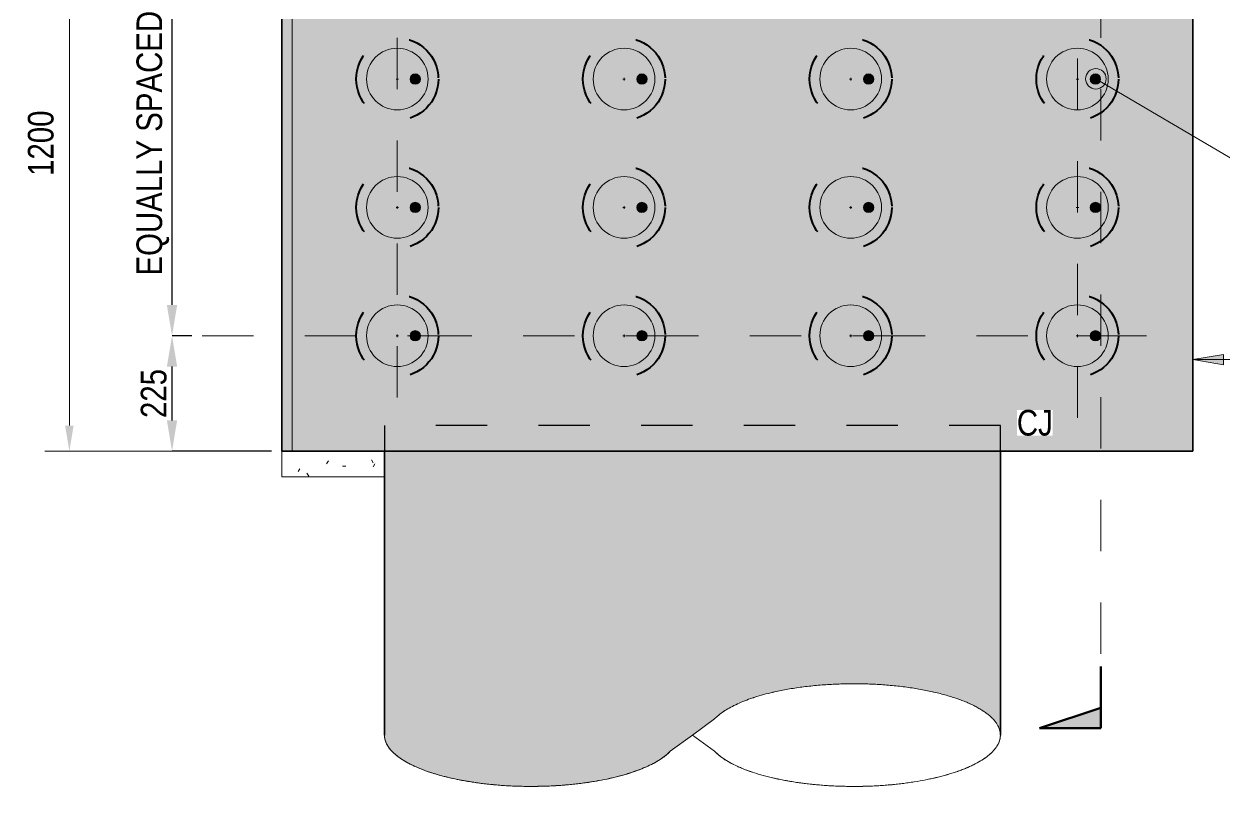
# Model space of a CAD drawing. Header units: metres. Extents: x 0 to 50, y 2 to 551.
# Drawn here: x 41.505 to 43.845, y 2.013 to 3.503 of the extents above; entities that cross this region are included whole.
import ezdxf

# ---------------------------------------------------------------- set-up
doc = ezdxf.new("R2010")
doc.units = ezdxf.units.M
for name, pattern in [('Dot_Section Line', [0.02, 0, -0.02]), ('JacobsCenter', [0.015, 0.009, -0.0015, 0.003, -0.0015]), ('JacobsDash', [0.0045, 0.003, -0.0015])]:
    doc.linetypes.add(name, pattern=pattern)
doc.layers.get('Defpoints').update_dxf_attribs({"color": 41})
for name, color, linetype, lineweight in [('A-ANNO-DIMS', 7, 'Continuous', 9), ('A-ANNO-NOTE', 7, 'Continuous', 9), ('A-DETL', 7, 'Continuous', 13), ('A-DETL-GENF', 7, 'Continuous', 9), ('G-ANNO-TEXT', 7, 'Continuous', 9)]:
    doc.layers.add(name, color=color, linetype=linetype, lineweight=lineweight)
doc.layers.add('G-ANNO-SYMB', color=7, linetype='Continuous', lineweight=35, true_color=0x0080ff)
doc.styles.add('Arial Narrow_6', font='ARIALN.TTF', dxfattribs={"height": 0.05})
doc.dimstyles.new('____ddd_____No_Tick', dxfattribs={"dimscale": 0.3048, "dimtxt": 0.051172, "dimasz": 0.19685, "dimexe": 0, "dimexo": 0.065617, "dimgap": 0.032808, "dimtad": 1, "dimdec": 0, "dimlfac": 1000, "dimzin": 0, "dimdsep": 46, "dimtxsty": 'Arial Narrow_6', "dimsah": 1, "dimcen": 0.09, "dimaunit": 1, "dimadec": 4, "dimazin": 0, "dimtfac": 1, "dimtdec": 4, "dimtix": 1, "dimtmove": 0, "dimatfit": 3, "dimfxl": 1, "dimtvp": 1, "dimtolj": 1, "dimtzin": 0, "dimarcsym": 2})
doc.dimstyles.new('Dimension_Standard_O__mm__2', dxfattribs={"dimscale": 0.3048, "dimtxt": 0.051172, "dimasz": 0.164042, "dimexe": 0.15748, "dimexo": 0.098425, "dimgap": 0.098425, "dimtad": 1, "dimdec": 0, "dimlfac": 1000, "dimzin": 0, "dimdsep": 46, "dimtxsty": 'Arial Narrow_6', "dimsah": 1, "dimcen": 0.09, "dimaunit": 1, "dimadec": 4, "dimazin": 0, "dimtfac": 1, "dimtdec": 4, "dimtix": 1, "dimtmove": 0, "dimatfit": 3, "dimfxl": 1, "dimtvp": 1, "dimtfill": 1, "dimtolj": 1, "dimtzin": 0, "dimlwd": 18, "dimlwe": 18, "dimarcsym": 2})

# ---------------------------------------------------------------- blocks, each defined once
blk = doc.blocks.new('SC_DET_BREAK LINE - Pipe Break-8198281-DRG-2873063 - TYPICAL DOWEL DETAILS TO ADJACENT RETAINING WALL CAPPING BEAM')
at = {"layer": 'A-DETL-GENF', "lineweight": 13}
for p, q in [((0.6432, 0.0315), (0.6, 0)), ((0.6, 0), (0.6432, 0.0315)), ((0.6, 0), (0.5568, -0.0315)), ((0.6, 0), (0.5568, -0.0315)), ((0.6432, -0.0315), (0.6, 0)), ((0.6, 0), (0.6432, -0.0315))]:
    blk.add_line(p, q, dxfattribs=at)
for centre, start_param, end_param in [((0.9143, 0), 2.320067, 2.327554), ((0.9143, 0), 2.153515, 2.158816), ((0.9143, 0), 0.993631, 0.996978), ((0.9143, 0), 2.642267, 2.669866), ((0.9143, 0), 2.481565, 2.491458), ((0.9143, 0), 0.658362, 0.670958), ((0.9143, 0), 0.488692, 0.502067), ((0.9143, 0), 0.327947, 0.340885), ((0.2857, 0), 3.141593, 3.298557), ((0.9143, 0), 0.150503, 0.178276), ((0.2857, 0), 3.311233, 3.46149), ((0.9143, 0), 6.104909, 6.113545), ((0.9143, 0), 6.126221, 6.132683), ((0.2857, 0), 3.479936, 3.628079), ((0.2857, 0), 5.801992, 5.961804), ((0.9143, 0), 3.613319, 3.622786), ((0.9143, 0), 5.9423, 5.944842), ((0.2857, 0), 3.647268, 3.79662), ((0.2857, 0), 3.813006, 3.966134), ((0.2857, 0), 5.470009, 5.626063), ((0.2857, 0), 5.637242, 5.79339), ((0.9143, 0), 3.631388, 3.640918), ((0.9143, 0), 3.798715, 3.80162), ((0.2857, 0), 3.976865, 4.136009), ((0.2857, 0), 4.138409, 5.131572), ((0.2857, 0), 5.132972, 5.295058), ((0.2857, 0), 5.301679, 5.459932)]:
    blk.add_ellipse(centre, major_axis=(0.2857, 0), ratio=0.349427, start_param=start_param, end_param=end_param, dxfattribs=at)
for points, knots in [([(1.2, 0), (1.2, 0.0035), (1.1993, 0.0087), (1.1967, 0.0156), (1.1939, 0.0208), (1.1905, 0.0259), (1.1863, 0.0308), (1.1813, 0.0358), (1.1756, 0.0406), (1.1691, 0.0453), (1.1621, 0.0499), (1.1543, 0.0544), (1.1458, 0.0587), (1.1367, 0.0629), (1.1271, 0.0668), (1.1169, 0.0706), (1.106, 0.0742), (1.0946, 0.0776), (1.0829, 0.0808), (1.0706, 0.0838), (1.0579, 0.0865), (1.0447, 0.089), (1.0313, 0.0913), (1.0176, 0.0933), (1.0035, 0.0951), (0.9891, 0.0966), (0.9747, 0.0978), (0.9601, 0.0988), (0.9452, 0.0995), (0.9303, 0.0999), (0.9154, 0.1), (0.9005, 0.0999), (0.8856, 0.0995), (0.8707, 0.0989), (0.8561, 0.0979), (0.8416, 0.0968), (0.8272, 0.0953), (0.8131, 0.0936), (0.7993, 0.0916), (0.7859, 0.0894), (0.7726, 0.0869), (0.7598, 0.0842), (0.7455, 0.0808), (0.7298, 0.0765), (0.7132, 0.0712), (0.698, 0.0655), (0.684, 0.0593), (0.6713, 0.0528), (0.6567, 0.0438), (0.648, 0.0366), (0.6432, 0.0315)], [0.5, 0.5, 0.5, 0.5, 0.5185185, 0.5277778, 0.537037, 0.5462963, 0.5555556, 0.5648148, 0.5740741, 0.5833333, 0.5925926, 0.6018519, 0.6111111, 0.6203704, 0.6296296, 0.6388889, 0.6481481, 0.6574074, 0.6666667, 0.6759259, 0.6851852, 0.6944444, 0.7037037, 0.712963, 0.7222222, 0.7314815, 0.7407407, 0.75, 0.7592593, 0.7685185, 0.7777778, 0.787037, 0.7962963, 0.8055556, 0.8148148, 0.8240741, 0.8333333, 0.8425926, 0.8518519, 0.8611111, 0.8703704, 0.8796296, 0.8888889, 0.9027778, 0.9166667, 0.9305556, 0.9444444, 0.9583333, 0.9722222, 1, 1, 1, 1]), ([(0.5568, -0.0315), (0.5514, -0.0372), (0.5415, -0.0452), (0.5241, -0.0553), (0.5093, -0.0624), (0.4927, -0.0691), (0.4775, -0.0742), (0.4647, -0.0779), (0.4547, -0.0806), (0.4443, -0.0832), (0.4302, -0.0863), (0.4155, -0.0891), (0.4002, -0.0916), (0.3886, -0.0933), (0.3767, -0.0948), (0.3647, -0.0961), (0.3525, -0.0972), (0.3402, -0.0981), (0.3278, -0.0989), (0.3153, -0.0994), (0.3027, -0.0998), (0.2902, -0.1), (0.2776, -0.0999), (0.265, -0.0997), (0.2524, -0.0993), (0.24, -0.0987), (0.2276, -0.0979), (0.2153, -0.0969), (0.2032, -0.0957), (0.1912, -0.0944), (0.1795, -0.0928), (0.1679, -0.0911), (0.1565, -0.0892), (0.1435, -0.0867), (0.1292, -0.0837), (0.1137, -0.0799), (0.099, -0.0758), (0.0851, -0.0713), (0.0721, -0.0665), (0.06, -0.0614), (0.0489, -0.056), (0.0388, -0.0504), (0.0299, -0.0446), (0.0193, -0.0366), (0.0112, -0.0283), (0.0054, -0.0196), (0.0013, -0.011), (0, -0.0044), (0, 0.0001)], [0, 0, 0, 0, 0.0625, 0.09375, 0.125, 0.15625, 0.1875, 0.203125, 0.21875, 0.234375, 0.25, 0.28125, 0.296875, 0.3125, 0.328125, 0.34375, 0.359375, 0.375, 0.390625, 0.40625, 0.421875, 0.4375, 0.453125, 0.46875, 0.484375, 0.5, 0.515625, 0.53125, 0.546875, 0.5625, 0.578125, 0.59375, 0.609375, 0.625, 0.648438, 0.671875, 0.695312, 0.71875, 0.742188, 0.765625, 0.789062, 0.8125, 0.835938, 0.859375, 0.90625, 0.929688, 0.953125, 1, 1, 1, 1]), ([(1.2, 0.0001), (1.2, -0.0059), (1.1978, -0.0146), (1.1904, -0.0261), (1.1828, -0.0345), (1.173, -0.0427), (1.1613, -0.0505), (1.1499, -0.0566), (1.1399, -0.0614), (1.132, -0.0648), (1.1236, -0.0681), (1.1148, -0.0712), (1.1056, -0.0743), (1.0961, -0.0771), (1.0862, -0.0799), (1.076, -0.0824), (1.0654, -0.0849), (1.051, -0.0878), (1.036, -0.0905), (1.0205, -0.0928), (1.0088, -0.0944), (0.9968, -0.0957), (0.9847, -0.0969), (0.9724, -0.0979), (0.96, -0.0987), (0.9476, -0.0993), (0.935, -0.0997), (0.9224, -0.0999), (0.9098, -0.1), (0.8973, -0.0998), (0.8847, -0.0994), (0.8722, -0.0989), (0.8598, -0.0981), (0.8475, -0.0972), (0.8353, -0.0961), (0.8233, -0.0948), (0.8114, -0.0933), (0.7998, -0.0916), (0.7884, -0.0897), (0.7772, -0.0877), (0.7663, -0.0855), (0.7557, -0.0832), (0.7453, -0.0806), (0.7353, -0.0779), (0.7225, -0.0742), (0.7073, -0.0691), (0.6907, -0.0624), (0.6759, -0.0553), (0.6585, -0.0452), (0.6486, -0.0372), (0.6432, -0.0315)], [0, 0, 0, 0, 0.0625, 0.09375, 0.125, 0.15625, 0.1875, 0.21875, 0.234375, 0.25, 0.265625, 0.28125, 0.296875, 0.3125, 0.328125, 0.34375, 0.359375, 0.375, 0.40625, 0.421875, 0.4375, 0.453125, 0.46875, 0.484375, 0.5, 0.515625, 0.53125, 0.546875, 0.5625, 0.578125, 0.59375, 0.609375, 0.625, 0.640625, 0.65625, 0.671875, 0.6875, 0.703125, 0.71875, 0.734375, 0.75, 0.765625, 0.78125, 0.796875, 0.8125, 0.84375, 0.875, 0.90625, 0.9375, 1, 1, 1, 1]), ([(1.168, -0.046), (1.1684, -0.0458), (1.1703, -0.0444), (1.1722, -0.0431), (1.1737, -0.0419)], [0.415302808, 0.415302808, 0.415302808, 0.415302808, 0.416666667, 0.423306995, 0.423306995, 0.423306995, 0.423306995]), ([(1.1884, -0.0282), (1.1891, -0.0274), (1.1903, -0.0259), (1.1915, -0.0243), (1.192, -0.0235)], [0.449265498, 0.449265498, 0.449265498, 0.449265498, 0.453703704, 0.457880463, 0.457880463, 0.457880463, 0.457880463]), ([(0.6875, -0.0608), (0.6894, -0.0617), (0.6927, -0.0631), (0.696, -0.0645), (0.6973, -0.0651)], [0.058986931, 0.058986931, 0.058986931, 0.058986931, 0.064814815, 0.068653938, 0.068653938, 0.068653938, 0.068653938]), ([(0.7057, -0.0683), (0.7082, -0.0693), (0.712, -0.0706), (0.7159, -0.0719), (0.7171, -0.0723)], [0.07645885, 0.07645885, 0.07645885, 0.07645885, 0.08333333, 0.08653105, 0.08653105, 0.08653105, 0.08653105]), ([(1.1116, -0.0723), (1.1134, -0.0717), (1.1161, -0.0708), (1.1187, -0.0699), (1.1197, -0.0695)], [0.356657892, 0.356657892, 0.356657892, 0.356657892, 0.361111111, 0.363718642, 0.363718642, 0.363718642, 0.363718642]), ([(1.1304, -0.0654), (1.1325, -0.0646), (1.135, -0.0635), (1.1374, -0.0625), (1.1378, -0.0623)], [0.373625894, 0.373625894, 0.373625894, 0.373625894, 0.37962963, 0.380804753, 0.380804753, 0.380804753, 0.380804753]), ([(0.7569, -0.0835), (0.7579, -0.0837), (0.7618, -0.0846), (0.7657, -0.0854), (0.7687, -0.086)], [0.118156074, 0.118156074, 0.118156074, 0.118156074, 0.12037037, 0.126766795, 0.126766795, 0.126766795, 0.126766795]), ([(0.7813, -0.0885), (0.7828, -0.0888), (0.7866, -0.0895), (0.7905, -0.0901), (0.7928, -0.0905)], [0.13569867, 0.13569867, 0.13569867, 0.13569867, 0.138888889, 0.143630837, 0.143630837, 0.143630837, 0.143630837]), ([(0.8065, -0.0926), (0.8087, -0.0929), (0.8125, -0.0934), (0.8164, -0.0939), (0.8181, -0.0942)], [0.152977533, 0.152977533, 0.152977533, 0.152977533, 0.157407407, 0.160677144, 0.160677144, 0.160677144, 0.160677144]), ([(1.0695, -0.084), (1.0698, -0.0839), (1.0727, -0.0832), (1.0755, -0.0826), (1.078, -0.082)], [0.323294412, 0.323294412, 0.323294412, 0.323294412, 0.324074074, 0.329660723, 0.329660723, 0.329660723, 0.329660723]), ([(1.0911, -0.0786), (1.0923, -0.0782), (1.0952, -0.0774), (1.0981, -0.0766), (1.0998, -0.0761)], [0.339824007, 0.339824007, 0.339824007, 0.339824007, 0.342592593, 0.346815273, 0.346815273, 0.346815273, 0.346815273]), ([(0.8326, -0.0958), (0.8356, -0.0961), (0.8393, -0.0965), (0.843, -0.0968), (0.8438, -0.0969)], [0.17009963, 0.17009963, 0.17009963, 0.17009963, 0.175925926, 0.177297888, 0.177297888, 0.177297888, 0.177297888]), ([(0.9277, -0.0999), (0.9285, -0.0999), (0.9321, -0.0998), (0.9356, -0.0997), (0.9383, -0.0996)], [0.229868112, 0.229868112, 0.229868112, 0.229868112, 0.231481481, 0.23648789, 0.23648789, 0.23648789, 0.23648789]), ([(0.9546, -0.099), (0.9564, -0.0989), (0.96, -0.0987), (0.9636, -0.0985), (0.9654, -0.0984)], [0.246588285, 0.246588285, 0.246588285, 0.246588285, 0.25, 0.253370197, 0.253370197, 0.253370197, 0.253370197]), ([(0.9815, -0.0972), (0.984, -0.097), (0.9874, -0.0967), (0.9907, -0.0964), (0.9916, -0.0963)], [0.263656938, 0.263656938, 0.263656938, 0.263656938, 0.268518519, 0.270098676, 0.270098676, 0.270098676, 0.270098676])]:
    blk.add_open_spline(points, degree=3, knots=knots, dxfattribs=at)
for points in [[(1.1988, -0.0094), (1.1996, -0.0063), (1.2, -0.0031), (1.2, 0)], [(1.1949, -0.019), (1.1958, -0.0172), (1.1966, -0.0155), (1.1973, -0.0137)], [(0.6432, -0.0315), (0.6462, -0.0346), (0.6495, -0.0377), (0.6532, -0.0406)], [(0.6573, -0.0437), (0.6599, -0.0455), (0.6626, -0.0474), (0.6655, -0.0492)], [(1.1794, -0.0374), (1.181, -0.0359), (1.1826, -0.0344), (1.1841, -0.0329)], [(0.6715, -0.0527), (0.6743, -0.0543), (0.6773, -0.0558), (0.6803, -0.0574)]]:
    blk.add_open_spline(points, degree=3, dxfattribs=at)
blk = doc.blocks.new('DIMBLOCK5-DRG-2873063 - TYPICAL DOWEL DETAILS TO ADJACENT RETAINING WALL CAPPING BEAM')
at = {"layer": 'A-ANNO-DIMS', "color": 0, "lineweight": -2, "transparency": 16777216}
for p, q in [((41.8318, 2.8956), (41.7932, 2.8956)), ((41.7932, 2.7306), (41.7932, 2.8356)), ((41.9871, 2.6706), (41.7932, 2.6706))]:
    blk.add_line(p, q, dxfattribs=at)
at = {"layer": 'A-ANNO-DIMS', "color": 0, "transparency": 16777216}
for points in [[(41.7832, 2.8356), (41.8032, 2.8356), (41.7932, 2.8956)], [(41.7832, 2.7306), (41.8032, 2.7306), (41.7932, 2.6706)]]:
    blk.add_solid(points, dxfattribs=at)
at = {"layer": 'Defpoints', "color": 0, "transparency": 16777216}
for p in [(41.7932, 2.8956), (41.8518, 2.8956), (42.0071, 2.6706)]:
    blk.add_point(p, dxfattribs=at)
at = {"layer": 'A-ANNO-DIMS', "color": 0, "transparency": 16777216, "insert": (41.7577, 2.7831), "char_height": 0.05, "width": 0.114039, "attachment_point": 5, "rotation": 90, "style": 'Arial Narrow_6'}
blk.add_mtext('\\A1;225', dxfattribs=at)
blk = doc.blocks.new('DIMBLOCK6-DRG-2873063 - TYPICAL DOWEL DETAILS TO ADJACENT RETAINING WALL CAPPING BEAM')
at = {"layer": 'A-ANNO-DIMS', "color": 0, "lineweight": -2, "transparency": 16777216}
for p, q in [((41.8318, 3.6456), (41.7932, 3.6456)), ((41.7932, 2.9556), (41.7932, 3.5856)), ((41.8318, 2.8956), (41.7932, 2.8956))]:
    blk.add_line(p, q, dxfattribs=at)
at = {"layer": 'A-ANNO-DIMS', "color": 0, "transparency": 16777216}
for points in [[(41.7832, 3.5856), (41.8032, 3.5856), (41.7932, 3.6456)], [(41.7832, 2.9556), (41.8032, 2.9556), (41.7932, 2.8956)]]:
    blk.add_solid(points, dxfattribs=at)
at = {"layer": 'Defpoints', "color": 0, "transparency": 16777216}
for p in [(41.7932, 3.6456), (41.8518, 3.6456), (41.8518, 2.8956)]:
    blk.add_point(p, dxfattribs=at)
at = {"layer": 'A-ANNO-DIMS', "color": 0, "transparency": 16777216, "insert": (41.7558, 3.2706), "char_height": 0.05, "width": 0.618932, "attachment_point": 5, "rotation": 90, "style": 'Arial Narrow_6'}
blk.add_mtext('\\A1;EQUALLY SPACED', dxfattribs=at)
blk = doc.blocks.new('DIMBLOCK11-DRG-2873063 - TYPICAL DOWEL DETAILS TO ADJACENT RETAINING WALL CAPPING BEAM')
at = {"layer": 'A-ANNO-DIMS', "color": 0, "lineweight": 18, "transparency": 16777216}
for p, q in [((41.9771, 3.8706), (41.5452, 3.8706)), ((41.5932, 2.7206), (41.5932, 3.8206)), ((41.9771, 2.6706), (41.5452, 2.6706))]:
    blk.add_line(p, q, dxfattribs=at)
at = {"layer": 'A-ANNO-DIMS', "color": 0, "transparency": 16777216}
for points in [[(41.5849, 3.8206), (41.6015, 3.8206), (41.5932, 3.8706)], [(41.5849, 2.7206), (41.6015, 2.7206), (41.5932, 2.6706)]]:
    blk.add_solid(points, dxfattribs=at)
at = {"layer": 'Defpoints', "color": 0, "transparency": 16777216}
for p in [(41.5932, 3.8706), (42.0071, 3.8706), (42.0071, 2.6706)]:
    blk.add_point(p, dxfattribs=at)
at = {"layer": 'A-ANNO-DIMS', "color": 0, "lineweight": 18, "transparency": 16777216, "insert": (41.5377, 3.2706), "char_height": 0.05, "width": 0.152053, "attachment_point": 5, "rotation": 90, "style": 'Arial Narrow_6', "bg_fill": 3, "box_fill_scale": 1.1, "bg_fill_color": 256, "bg_fill_true_color": 13158600, "bg_fill_transparency": 0}
blk.add_mtext('\\A1;1200', dxfattribs=at)
blk = doc.blocks.new('Drafting View - sectionTail-4870194-DRG-2873063 - TYPICAL DOWEL DETAILS TO ADJACENT RETAINING WALL CAPPING BEAM')
at = {"layer": 'G-ANNO-SYMB', "lineweight": 9}
blk.add_hatch(color=7, dxfattribs=at).paths.add_polyline_path([(-0.006, 0.006), (-0.004, 0), (-0.006, 0)])
at = {"layer": 'G-ANNO-SYMB', "color": 7, "lineweight": 50}
for p, q in [((-0.006, 0.006), (-0.006, 0)), ((-0.004, 0), (-0.006, 0.006)), ((-0.006, 0), (-0.004, 0)), ((-0.006, 0), (0, 0))]:
    blk.add_line(p, q, dxfattribs=at)

msp = doc.modelspace()

# ---------------------------------------------------------------- hatches: boundary and pattern name
at = {"layer": 'A-DETL-GENF', "true_color": 0xffffff}
h = msp.add_hatch(color=7, dxfattribs=at)
h.paths.add_polyline_path([(43.5821, 2.6706), (43.7821, 2.6706), (43.7821, 3.8706), (42.0071, 3.8706), (42.0071, 2.6706), (43.4071, 2.6706)])
h.paths.add_polyline_path([(43.5921, 2.8856), (43.5895, 2.8859), (43.5871, 2.8869), (43.585, 2.8885), (43.5834, 2.8906), (43.5824, 2.893), (43.5821, 2.8956), (43.5824, 2.8981), (43.5834, 2.9006), (43.585, 2.9026), (43.5871, 2.9042), (43.5895, 2.9052), (43.5921, 2.9056), (43.5947, 2.9052), (43.5971, 2.9042), (43.5992, 2.9026), (43.6008, 2.9006), (43.6018, 2.8981), (43.6021, 2.8956), (43.6018, 2.893), (43.6008, 2.8906), (43.5992, 2.8885), (43.5971, 2.8869), (43.5947, 2.8859)])
h.paths.add_polyline_path([(42.2671, 2.8856), (42.2645, 2.8859), (42.2621, 2.8869), (42.26, 2.8885), (42.2584, 2.8906), (42.2574, 2.893), (42.2571, 2.8956), (42.2574, 2.8981), (42.2584, 2.9006), (42.26, 2.9026), (42.2621, 2.9042), (42.2645, 2.9052), (42.2671, 2.9056), (42.2697, 2.9052), (42.2721, 2.9042), (42.2742, 2.9026), (42.2758, 2.9006), (42.2768, 2.8981), (42.2771, 2.8956), (42.2768, 2.893), (42.2758, 2.8906), (42.2742, 2.8885), (42.2721, 2.8869), (42.2697, 2.8859)])
h.paths.add_polyline_path([(43.1504, 2.8856), (43.1478, 2.8859), (43.1454, 2.8869), (43.1434, 2.8885), (43.1418, 2.8906), (43.1408, 2.893), (43.1404, 2.8956), (43.1408, 2.8981), (43.1418, 2.9006), (43.1434, 2.9026), (43.1454, 2.9042), (43.1478, 2.9052), (43.1504, 2.9056), (43.153, 2.9052), (43.1554, 2.9042), (43.1575, 2.9026), (43.1591, 2.9006), (43.1601, 2.8981), (43.1604, 2.8956), (43.1601, 2.893), (43.1591, 2.8906), (43.1575, 2.8885), (43.1554, 2.8869), (43.153, 2.8859)])
h.paths.add_polyline_path([(42.7088, 2.8856), (42.7062, 2.8859), (42.7038, 2.8869), (42.7017, 2.8885), (42.7001, 2.8906), (42.6991, 2.893), (42.6988, 2.8956), (42.6991, 2.8981), (42.7001, 2.9006), (42.7017, 2.9026), (42.7038, 2.9042), (42.7062, 2.9052), (42.7088, 2.9056), (42.7113, 2.9052), (42.7138, 2.9042), (42.7158, 2.9026), (42.7174, 2.9006), (42.7184, 2.8981), (42.7188, 2.8956), (42.7184, 2.893), (42.7174, 2.8906), (42.7158, 2.8885), (42.7138, 2.8869), (42.7113, 2.8859)])
h.paths.add_polyline_path([(43.5921, 3.1356), (43.5895, 3.1359), (43.5871, 3.1369), (43.585, 3.1385), (43.5834, 3.1406), (43.5824, 3.143), (43.5821, 3.1456), (43.5824, 3.1481), (43.5834, 3.1506), (43.585, 3.1526), (43.5871, 3.1542), (43.5895, 3.1552), (43.5921, 3.1556), (43.5947, 3.1552), (43.5971, 3.1542), (43.5992, 3.1526), (43.6008, 3.1506), (43.6018, 3.1481), (43.6021, 3.1456), (43.6018, 3.143), (43.6008, 3.1406), (43.5992, 3.1385), (43.5971, 3.1369), (43.5947, 3.1359)])
h.paths.add_polyline_path([(42.2671, 3.1356), (42.2645, 3.1359), (42.2621, 3.1369), (42.26, 3.1385), (42.2584, 3.1406), (42.2574, 3.143), (42.2571, 3.1456), (42.2574, 3.1481), (42.2584, 3.1506), (42.26, 3.1526), (42.2621, 3.1542), (42.2645, 3.1552), (42.2671, 3.1556), (42.2697, 3.1552), (42.2721, 3.1542), (42.2742, 3.1526), (42.2758, 3.1506), (42.2768, 3.1481), (42.2771, 3.1456), (42.2768, 3.143), (42.2758, 3.1406), (42.2742, 3.1385), (42.2721, 3.1369), (42.2697, 3.1359)])
h.paths.add_polyline_path([(43.1504, 3.1356), (43.1478, 3.1359), (43.1454, 3.1369), (43.1434, 3.1385), (43.1418, 3.1406), (43.1408, 3.143), (43.1404, 3.1456), (43.1408, 3.1481), (43.1418, 3.1506), (43.1434, 3.1526), (43.1454, 3.1542), (43.1478, 3.1552), (43.1504, 3.1556), (43.153, 3.1552), (43.1554, 3.1542), (43.1575, 3.1526), (43.1591, 3.1506), (43.1601, 3.1481), (43.1604, 3.1456), (43.1601, 3.143), (43.1591, 3.1406), (43.1575, 3.1385), (43.1554, 3.1369), (43.153, 3.1359)])
h.paths.add_polyline_path([(42.7088, 3.1356), (42.7062, 3.1359), (42.7038, 3.1369), (42.7017, 3.1385), (42.7001, 3.1406), (42.6991, 3.143), (42.6988, 3.1456), (42.6991, 3.1481), (42.7001, 3.1506), (42.7017, 3.1526), (42.7038, 3.1542), (42.7062, 3.1552), (42.7088, 3.1556), (42.7113, 3.1552), (42.7138, 3.1542), (42.7158, 3.1526), (42.7174, 3.1506), (42.7184, 3.1481), (42.7188, 3.1456), (42.7184, 3.143), (42.7174, 3.1406), (42.7158, 3.1385), (42.7138, 3.1369), (42.7113, 3.1359)])
h.paths.add_polyline_path([(43.5921, 3.3856), (43.5895, 3.3859), (43.5871, 3.3869), (43.585, 3.3885), (43.5834, 3.3906), (43.5824, 3.393), (43.5821, 3.3956), (43.5824, 3.3981), (43.5834, 3.4006), (43.585, 3.4026), (43.5871, 3.4042), (43.5895, 3.4052), (43.5921, 3.4056), (43.5947, 3.4052), (43.5971, 3.4042), (43.5992, 3.4026), (43.6008, 3.4006), (43.6018, 3.3981), (43.6021, 3.3956), (43.6018, 3.393), (43.6008, 3.3906), (43.5992, 3.3885), (43.5971, 3.3869), (43.5947, 3.3859)])
h.paths.add_polyline_path([(42.2671, 3.3856), (42.2645, 3.3859), (42.2621, 3.3869), (42.26, 3.3885), (42.2584, 3.3906), (42.2574, 3.393), (42.2571, 3.3956), (42.2574, 3.3981), (42.2584, 3.4006), (42.26, 3.4026), (42.2621, 3.4042), (42.2645, 3.4052), (42.2671, 3.4056), (42.2697, 3.4052), (42.2721, 3.4042), (42.2742, 3.4026), (42.2758, 3.4006), (42.2768, 3.3981), (42.2771, 3.3956), (42.2768, 3.393), (42.2758, 3.3906), (42.2742, 3.3885), (42.2721, 3.3869), (42.2697, 3.3859)])
h.paths.add_polyline_path([(43.1504, 3.3856), (43.1478, 3.3859), (43.1454, 3.3869), (43.1434, 3.3885), (43.1418, 3.3906), (43.1408, 3.393), (43.1404, 3.3956), (43.1408, 3.3981), (43.1418, 3.4006), (43.1434, 3.4026), (43.1454, 3.4042), (43.1478, 3.4052), (43.1504, 3.4056), (43.153, 3.4052), (43.1554, 3.4042), (43.1575, 3.4026), (43.1591, 3.4006), (43.1601, 3.3981), (43.1604, 3.3956), (43.1601, 3.393), (43.1591, 3.3906), (43.1575, 3.3885), (43.1554, 3.3869), (43.153, 3.3859)])
h.paths.add_polyline_path([(42.7088, 3.3856), (42.7062, 3.3859), (42.7038, 3.3869), (42.7017, 3.3885), (42.7001, 3.3906), (42.6991, 3.393), (42.6988, 3.3956), (42.6991, 3.3981), (42.7001, 3.4006), (42.7017, 3.4026), (42.7038, 3.4042), (42.7062, 3.4052), (42.7088, 3.4056), (42.7113, 3.4052), (42.7138, 3.4042), (42.7158, 3.4026), (42.7174, 3.4006), (42.7184, 3.3981), (42.7188, 3.3956), (42.7184, 3.393), (42.7174, 3.3906), (42.7158, 3.3885), (42.7138, 3.3869), (42.7113, 3.3859)])
h.paths.add_polyline_path([(43.5921, 3.6356), (43.5895, 3.6359), (43.5871, 3.6369), (43.585, 3.6385), (43.5834, 3.6406), (43.5824, 3.643), (43.5821, 3.6456), (43.5824, 3.6481), (43.5834, 3.6506), (43.585, 3.6526), (43.5871, 3.6542), (43.5895, 3.6552), (43.5921, 3.6556), (43.5947, 3.6552), (43.5971, 3.6542), (43.5992, 3.6526), (43.6008, 3.6506), (43.6018, 3.6481), (43.6021, 3.6456), (43.6018, 3.643), (43.6008, 3.6406), (43.5992, 3.6385), (43.5971, 3.6369), (43.5947, 3.6359)])
h.paths.add_polyline_path([(42.2671, 3.6356), (42.2645, 3.6359), (42.2621, 3.6369), (42.26, 3.6385), (42.2584, 3.6406), (42.2574, 3.643), (42.2571, 3.6456), (42.2574, 3.6481), (42.2584, 3.6506), (42.26, 3.6526), (42.2621, 3.6542), (42.2645, 3.6552), (42.2671, 3.6556), (42.2697, 3.6552), (42.2721, 3.6542), (42.2742, 3.6526), (42.2758, 3.6506), (42.2768, 3.6481), (42.2771, 3.6456), (42.2768, 3.643), (42.2758, 3.6406), (42.2742, 3.6385), (42.2721, 3.6369), (42.2697, 3.6359)])
h.paths.add_polyline_path([(43.1504, 3.6356), (43.1478, 3.6359), (43.1454, 3.6369), (43.1434, 3.6385), (43.1418, 3.6406), (43.1408, 3.643), (43.1404, 3.6456), (43.1408, 3.6481), (43.1418, 3.6506), (43.1434, 3.6526), (43.1454, 3.6542), (43.1478, 3.6552), (43.1504, 3.6556), (43.153, 3.6552), (43.1554, 3.6542), (43.1575, 3.6526), (43.1591, 3.6506), (43.1601, 3.6481), (43.1604, 3.6456), (43.1601, 3.643), (43.1591, 3.6406), (43.1575, 3.6385), (43.1554, 3.6369), (43.153, 3.6359)])
h.paths.add_polyline_path([(42.7088, 3.6356), (42.7062, 3.6359), (42.7038, 3.6369), (42.7017, 3.6385), (42.7001, 3.6406), (42.6991, 3.643), (42.6988, 3.6456), (42.6991, 3.6481), (42.7001, 3.6506), (42.7017, 3.6526), (42.7038, 3.6542), (42.7062, 3.6552), (42.7088, 3.6556), (42.7113, 3.6552), (42.7138, 3.6542), (42.7158, 3.6526), (42.7174, 3.6506), (42.7184, 3.6481), (42.7188, 3.6456), (42.7184, 3.643), (42.7174, 3.6406), (42.7158, 3.6385), (42.7138, 3.6369), (42.7113, 3.6359)])
at = {"layer": 'A-DETL-GENF'}
for points in [[(42.2671, 3.3856), (42.2697, 3.3859), (42.2721, 3.3869), (42.2742, 3.3885), (42.2758, 3.3906), (42.2768, 3.393), (42.2771, 3.3956), (42.2768, 3.3981), (42.2758, 3.4006), (42.2742, 3.4026), (42.2721, 3.4042), (42.2697, 3.4052), (42.2671, 3.4056), (42.2645, 3.4052), (42.2621, 3.4042), (42.26, 3.4026), (42.2584, 3.4006), (42.2574, 3.3981), (42.2571, 3.3956), (42.2574, 3.393), (42.2584, 3.3906), (42.26, 3.3885), (42.2621, 3.3869), (42.2645, 3.3859)], [(42.7088, 3.3856), (42.7113, 3.3859), (42.7138, 3.3869), (42.7158, 3.3885), (42.7174, 3.3906), (42.7184, 3.393), (42.7188, 3.3956), (42.7184, 3.3981), (42.7174, 3.4006), (42.7158, 3.4026), (42.7138, 3.4042), (42.7113, 3.4052), (42.7088, 3.4056), (42.7062, 3.4052), (42.7038, 3.4042), (42.7017, 3.4026), (42.7001, 3.4006), (42.6991, 3.3981), (42.6988, 3.3956), (42.6991, 3.393), (42.7001, 3.3906), (42.7017, 3.3885), (42.7038, 3.3869), (42.7062, 3.3859)], [(43.1504, 3.3856), (43.153, 3.3859), (43.1554, 3.3869), (43.1575, 3.3885), (43.1591, 3.3906), (43.1601, 3.393), (43.1604, 3.3956), (43.1601, 3.3981), (43.1591, 3.4006), (43.1575, 3.4026), (43.1554, 3.4042), (43.153, 3.4052), (43.1504, 3.4056), (43.1478, 3.4052), (43.1454, 3.4042), (43.1434, 3.4026), (43.1418, 3.4006), (43.1408, 3.3981), (43.1404, 3.3956), (43.1408, 3.393), (43.1418, 3.3906), (43.1434, 3.3885), (43.1454, 3.3869), (43.1478, 3.3859)], [(43.5921, 3.3856), (43.5947, 3.3859), (43.5971, 3.3869), (43.5992, 3.3885), (43.6008, 3.3906), (43.6018, 3.393), (43.6021, 3.3956), (43.6018, 3.3981), (43.6008, 3.4006), (43.5992, 3.4026), (43.5971, 3.4042), (43.5947, 3.4052), (43.5921, 3.4056), (43.5895, 3.4052), (43.5871, 3.4042), (43.585, 3.4026), (43.5834, 3.4006), (43.5824, 3.3981), (43.5821, 3.3956), (43.5824, 3.393), (43.5834, 3.3906), (43.585, 3.3885), (43.5871, 3.3869), (43.5895, 3.3859)], [(42.2671, 3.1356), (42.2697, 3.1359), (42.2721, 3.1369), (42.2742, 3.1385), (42.2758, 3.1406), (42.2768, 3.143), (42.2771, 3.1456), (42.2768, 3.1481), (42.2758, 3.1506), (42.2742, 3.1526), (42.2721, 3.1542), (42.2697, 3.1552), (42.2671, 3.1556), (42.2645, 3.1552), (42.2621, 3.1542), (42.26, 3.1526), (42.2584, 3.1506), (42.2574, 3.1481), (42.2571, 3.1456), (42.2574, 3.143), (42.2584, 3.1406), (42.26, 3.1385), (42.2621, 3.1369), (42.2645, 3.1359)], [(42.7088, 3.1356), (42.7113, 3.1359), (42.7138, 3.1369), (42.7158, 3.1385), (42.7174, 3.1406), (42.7184, 3.143), (42.7188, 3.1456), (42.7184, 3.1481), (42.7174, 3.1506), (42.7158, 3.1526), (42.7138, 3.1542), (42.7113, 3.1552), (42.7088, 3.1556), (42.7062, 3.1552), (42.7038, 3.1542), (42.7017, 3.1526), (42.7001, 3.1506), (42.6991, 3.1481), (42.6988, 3.1456), (42.6991, 3.143), (42.7001, 3.1406), (42.7017, 3.1385), (42.7038, 3.1369), (42.7062, 3.1359)], [(43.1504, 3.1356), (43.153, 3.1359), (43.1554, 3.1369), (43.1575, 3.1385), (43.1591, 3.1406), (43.1601, 3.143), (43.1604, 3.1456), (43.1601, 3.1481), (43.1591, 3.1506), (43.1575, 3.1526), (43.1554, 3.1542), (43.153, 3.1552), (43.1504, 3.1556), (43.1478, 3.1552), (43.1454, 3.1542), (43.1434, 3.1526), (43.1418, 3.1506), (43.1408, 3.1481), (43.1404, 3.1456), (43.1408, 3.143), (43.1418, 3.1406), (43.1434, 3.1385), (43.1454, 3.1369), (43.1478, 3.1359)], [(43.5921, 3.1356), (43.5947, 3.1359), (43.5971, 3.1369), (43.5992, 3.1385), (43.6008, 3.1406), (43.6018, 3.143), (43.6021, 3.1456), (43.6018, 3.1481), (43.6008, 3.1506), (43.5992, 3.1526), (43.5971, 3.1542), (43.5947, 3.1552), (43.5921, 3.1556), (43.5895, 3.1552), (43.5871, 3.1542), (43.585, 3.1526), (43.5834, 3.1506), (43.5824, 3.1481), (43.5821, 3.1456), (43.5824, 3.143), (43.5834, 3.1406), (43.585, 3.1385), (43.5871, 3.1369), (43.5895, 3.1359)], [(42.2671, 2.8856), (42.2697, 2.8859), (42.2721, 2.8869), (42.2742, 2.8885), (42.2758, 2.8906), (42.2768, 2.893), (42.2771, 2.8956), (42.2768, 2.8981), (42.2758, 2.9006), (42.2742, 2.9026), (42.2721, 2.9042), (42.2697, 2.9052), (42.2671, 2.9056), (42.2645, 2.9052), (42.2621, 2.9042), (42.26, 2.9026), (42.2584, 2.9006), (42.2574, 2.8981), (42.2571, 2.8956), (42.2574, 2.893), (42.2584, 2.8906), (42.26, 2.8885), (42.2621, 2.8869), (42.2645, 2.8859)], [(42.7088, 2.8856), (42.7113, 2.8859), (42.7138, 2.8869), (42.7158, 2.8885), (42.7174, 2.8906), (42.7184, 2.893), (42.7188, 2.8956), (42.7184, 2.8981), (42.7174, 2.9006), (42.7158, 2.9026), (42.7138, 2.9042), (42.7113, 2.9052), (42.7088, 2.9056), (42.7062, 2.9052), (42.7038, 2.9042), (42.7017, 2.9026), (42.7001, 2.9006), (42.6991, 2.8981), (42.6988, 2.8956), (42.6991, 2.893), (42.7001, 2.8906), (42.7017, 2.8885), (42.7038, 2.8869), (42.7062, 2.8859)], [(43.1504, 2.8856), (43.153, 2.8859), (43.1554, 2.8869), (43.1575, 2.8885), (43.1591, 2.8906), (43.1601, 2.893), (43.1604, 2.8956), (43.1601, 2.8981), (43.1591, 2.9006), (43.1575, 2.9026), (43.1554, 2.9042), (43.153, 2.9052), (43.1504, 2.9056), (43.1478, 2.9052), (43.1454, 2.9042), (43.1434, 2.9026), (43.1418, 2.9006), (43.1408, 2.8981), (43.1404, 2.8956), (43.1408, 2.893), (43.1418, 2.8906), (43.1434, 2.8885), (43.1454, 2.8869), (43.1478, 2.8859)], [(43.5921, 2.8856), (43.5947, 2.8859), (43.5971, 2.8869), (43.5992, 2.8885), (43.6008, 2.8906), (43.6018, 2.893), (43.6021, 2.8956), (43.6018, 2.8981), (43.6008, 2.9006), (43.5992, 2.9026), (43.5971, 2.9042), (43.5947, 2.9052), (43.5921, 2.9056), (43.5895, 2.9052), (43.5871, 2.9042), (43.585, 2.9026), (43.5834, 2.9006), (43.5824, 2.8981), (43.5821, 2.8956), (43.5824, 2.893), (43.5834, 2.8906), (43.585, 2.8885), (43.5871, 2.8869), (43.5895, 2.8859)]]:
    msp.add_hatch(color=256, dxfattribs=at).paths.add_polyline_path(points)
h = msp.add_hatch(dxfattribs=at)
h.set_pattern_fill('FP_4', color=256, style=0, pattern_type=2)
h.set_pattern_definition([(0, (39.60561, 0), (0.16256, 0.04064), [0.00671, -0.11521, 0.00671, -0.11521, -0.65024]), (0, (39.60561, 0), (0.16256, 0.04064), [-0.24384, 0.00671, -0.23713, 0.00671, -0.11521, -0.28448]), (0, (39.60561, 0), (0.16256, 0.04064), [-0.6096, 0.00671, -0.07457, 0.00671, -0.19649]), (120, (39.66657, 0.02032), (-0.11647527, 0.1204611), [0.00671, -0.11521, 0.00671, -0.76545]), (120, (39.66657, 0.02032), (-0.11647527, 0.1204611), [-0.12863, -0.11521, 0.00671, -0.23713, -0.4064]), (120, (39.66657, 0.02032), (-0.11647527, 0.1204611), [-0.48768, 0.00671, -0.11521, 0.00671, -0.27777]), (120, (39.66657, 0.02032), (-0.11647527, 0.1204611), [-0.61631, -0.07457, 0.00671, -0.19649]), (240, (39.68689, 0.1016), (-0.04608473, -0.1611011), [0.00671, -0.11521, 0.00671, -0.76545]), (240, (39.68689, 0.1016), (-0.04608473, -0.1611011), [-0.12863, -0.11521, 0.00671, -0.23713, -0.4064]), (240, (39.68689, 0.1016), (-0.04608473, -0.1611011), [-0.48768, 0.00671, -0.11521, 0.00671, -0.27777]), (240, (39.68689, 0.1016), (-0.04608473, -0.1611011), [-0.61631, -0.07457, 0.00671, -0.19649])])
h.paths.add_polyline_path([(42.2071, 2.6206), (42.2071, 2.6706), (42.0071, 2.6706), (42.0071, 2.6206)])
at = {"layer": 'A-DETL-GENF', "true_color": 0xffffff}
h = msp.add_hatch(color=7, dxfattribs=at)
h.paths.add_polyline_path([(43.1169, 2.0178), (43.1169, 2.0178), (43.1086, 2.018)])
h.paths.add_polyline_path([(42.4973, 2.0178), (42.5224, 2.0183), (42.5473, 2.0196), (42.5718, 2.0217), (42.5956, 2.0245), (42.6187, 2.028), (42.6408, 2.0322), (42.6617, 2.0371), (42.6813, 2.0426), (42.6995, 2.0487), (42.7161, 2.0554), (42.7309, 2.0625), (42.7439, 2.07), (42.7549, 2.0779), (42.7639, 2.0862), (42.8503, 2.1492), (42.8612, 2.159), (42.8749, 2.1682), (42.8913, 2.177), (42.9102, 2.185), (42.9314, 2.1924), (42.9547, 2.1989), (42.9798, 2.2046), (43.0064, 2.2093), (43.0344, 2.213), (43.0632, 2.2156), (43.0927, 2.2172), (43.1225, 2.2177), (43.1523, 2.2171), (43.1817, 2.2155), (43.2105, 2.2127), (43.2383, 2.209), (43.2649, 2.2042), (43.2899, 2.1985), (43.313, 2.1919), (43.3341, 2.1845), (43.3528, 2.1764), (43.369, 2.1676), (43.3825, 2.1583), (43.3932, 2.1485), (43.4009, 2.1385), (43.4056, 2.1281), (43.4071, 2.118), (43.4071, 2.6706), (42.2071, 2.6706), (42.2071, 2.1178), (42.2082, 2.1089), (42.2115, 2.1002), (42.217, 2.0916), (42.2247, 2.0832), (42.2344, 2.0751), (42.2461, 2.0673), (42.2598, 2.0599), (42.2752, 2.053), (42.2924, 2.0465), (42.3111, 2.0406), (42.3312, 2.0353), (42.3525, 2.0306), (42.375, 2.0267), (42.3983, 2.0234), (42.4224, 2.0208), (42.4471, 2.0191), (42.4721, 2.018)])
h.paths.add_polyline_path([(43.2147, 2.0233), (43.2158, 2.0234), (43.2156, 2.0234)])
h.paths.add_polyline_path([(43.3185, 2.0455), (43.3218, 2.0465), (43.3215, 2.0465)])
h.paths.add_polyline_path([(43.3374, 2.0524), (43.339, 2.053), (43.3388, 2.053)])
h.paths.add_polyline_path([(43.3543, 2.0599), (43.3544, 2.0599), (43.3544, 2.0599)])
h.paths.add_polyline_path([(43.3861, 2.0804), (43.3895, 2.0832), (43.3892, 2.0832), (43.3889, 2.0829)])
h.paths.add_polyline_path([(43.3952, 2.0895), (43.3972, 2.0916), (43.3972, 2.092)])
h.paths.add_polyline_path([(43.4017, 2.0988), (43.4027, 2.1002), (43.4027, 2.1008)])
h.paths.add_polyline_path([(43.4057, 2.1083), (43.406, 2.1089), (43.4058, 2.1089)])
at = {"layer": 'G-ANNO-TEXT'}
msp.add_hatch(color=256, dxfattribs=at).paths.add_polyline_path([(43.7818, 2.8492), (43.8418, 2.8392), (43.8418, 2.8593)])

# ---------------------------------------------------------------- linework, layer by layer
at = {"layer": 'A-DETL', "linetype": 'JacobsCenter', "lineweight": 9}
for p, q in [((42.2321, 2.7756), (42.2321, 3.9756)), ((43.5571, 2.7356), (43.5571, 3.9756)), ((41.8518, 2.8956), (42.2571, 2.8956)), ((42.2771, 2.8956), (42.6988, 2.8956)), ((42.7188, 2.8956), (43.1404, 2.8956)), ((43.1604, 2.8956), (43.5821, 2.8956)), ((43.6021, 2.8956), (43.6918, 2.8956))]:
    msp.add_line(p, q, dxfattribs=at)
at = {"layer": 'A-DETL', "lineweight": 35}
for p, q in [((42.0071, 3.8706), (42.0071, 2.6706)), ((43.7821, 2.6706), (43.7821, 3.8706)), ((42.0071, 2.6706), (43.7821, 2.6706)), ((43.4071, 2.6706), (42.2071, 2.6706)), ((42.2071, 2.6706), (42.2071, 2.1178)), ((43.4071, 2.1178), (43.4071, 2.6706))]:
    msp.add_line(p, q, dxfattribs=at)
at = {"layer": 'A-DETL', "lineweight": 18}
msp.add_line((42.0271, 3.8506), (42.0271, 2.6706), dxfattribs=at)
at = {"layer": 'A-DETL', "lineweight": 9}
for p, q in [((42.2296, 3.3956), (42.2346, 3.3956)), ((42.2321, 3.3981), (42.2321, 3.3931)), ((42.6713, 3.3956), (42.6763, 3.3956)), ((42.6738, 3.3981), (42.6738, 3.3931)), ((43.1129, 3.3956), (43.1179, 3.3956)), ((43.1154, 3.3981), (43.1154, 3.3931)), ((43.5546, 3.3956), (43.5596, 3.3956)), ((43.5571, 3.3981), (43.5571, 3.3931)), ((42.2296, 3.1456), (42.2346, 3.1456)), ((42.2321, 3.1481), (42.2321, 3.1431)), ((42.6713, 3.1456), (42.6763, 3.1456)), ((42.6738, 3.1481), (42.6738, 3.1431)), ((43.1129, 3.1456), (43.1179, 3.1456)), ((43.1154, 3.1481), (43.1154, 3.1431)), ((43.5546, 3.1456), (43.5596, 3.1456)), ((43.5571, 3.1481), (43.5571, 3.1431)), ((42.2296, 2.8956), (42.2346, 2.8956)), ((42.2321, 2.8981), (42.2321, 2.8931)), ((42.6713, 2.8956), (42.6763, 2.8956)), ((42.6738, 2.8981), (42.6738, 2.8931)), ((43.1129, 2.8956), (43.1179, 2.8956)), ((43.1154, 2.8981), (43.1154, 2.8931)), ((43.5546, 2.8956), (43.5596, 2.8956)), ((43.5571, 2.8981), (43.5571, 2.8931)), ((42.0071, 2.6706), (42.0071, 2.6206)), ((42.2071, 2.6706), (42.0071, 2.6706)), ((42.2071, 2.6206), (42.2071, 2.6706)), ((42.0071, 2.6206), (42.2071, 2.6206))]:
    msp.add_line(p, q, dxfattribs=at)
at = {"layer": 'A-DETL', "linetype": 'JacobsDash', "lineweight": 25}
for p, q in [((43.4071, 2.7206), (42.2071, 2.7206)), ((42.2071, 2.7206), (42.2071, 2.6706)), ((43.4071, 2.6706), (43.4071, 2.7206))]:
    msp.add_line(p, q, dxfattribs=at)
at = {"layer": 'A-DETL', "linetype": 'JacobsDash', "lineweight": 40}
for centre in [(42.2321, 3.3956), (42.6738, 3.3956), (43.1154, 3.3956), (43.5571, 3.3956), (42.2321, 3.1456), (42.6738, 3.1456), (43.1154, 3.1456), (43.5571, 3.1456), (42.2321, 2.8956), (42.6738, 2.8956), (43.1154, 2.8956), (43.5571, 2.8956)]:
    msp.add_circle(centre, 0.08, dxfattribs=at)
at = {"layer": 'A-DETL', "lineweight": 18}
for centre in [(42.2321, 3.3956), (42.6738, 3.3956), (43.1154, 3.3956), (43.5571, 3.3956), (42.2321, 3.1456), (42.6738, 3.1456), (43.1154, 3.1456), (43.5571, 3.1456), (42.2321, 2.8956), (42.6738, 2.8956), (43.1154, 2.8956), (43.5571, 2.8956)]:
    msp.add_circle(centre, 0.06, dxfattribs=at)
at = {"layer": 'A-DETL', "lineweight": 9}
for centre, start, end in [((42.2671, 3.3956), 0, 180), ((42.2671, 3.3956), 180, 0), ((42.7088, 3.3956), 0, 180), ((42.7088, 3.3956), 180, 0), ((43.1504, 3.3956), 0, 180), ((43.1504, 3.3956), 180, 0), ((43.5921, 3.3956), 0, 180), ((43.5921, 3.3956), 180, 0), ((42.2671, 3.1456), 0, 180), ((42.2671, 3.1456), 180, 0), ((42.7088, 3.1456), 0, 180), ((42.7088, 3.1456), 180, 0), ((43.1504, 3.1456), 0, 180), ((43.1504, 3.1456), 180, 0), ((43.5921, 3.1456), 0, 180), ((43.5921, 3.1456), 180, 0), ((42.2671, 2.8956), 0, 180), ((42.7088, 2.8956), 0, 180), ((43.1504, 2.8956), 0, 180), ((43.5921, 2.8956), 0, 180), ((42.2671, 2.8956), 180, 0), ((42.7088, 2.8956), 180, 0), ((43.1504, 2.8956), 180, 0), ((43.5921, 2.8956), 180, 0)]:
    msp.add_arc(centre, 0.01, start, end, dxfattribs=at)
at = {"layer": 'G-ANNO-SYMB', "color": 7, "linetype": 'Dot_Section Line', "lineweight": 9, "true_color": 0xffffff}
msp.add_line((43.603, 4.5759), (43.603, 2.2511), dxfattribs=at)
at = {"layer": 'G-ANNO-TEXT'}
for p, q in [((43.5931, 3.3961), (43.902, 3.214)), ((43.8418, 2.8593), (43.7818, 2.8492)), ((43.8418, 2.8392), (43.8418, 2.8593)), ((43.7818, 2.8492), (43.8418, 2.8392)), ((43.7818, 2.8492), (44.0063, 2.8492))]:
    msp.add_line(p, q, dxfattribs=at)
msp.add_circle((43.5931, 3.3961), 0.02, dxfattribs=at)

# ---------------------------------------------------------------- block references
at = {"layer": 'A-DETL-GENF'}
msp.add_blockref('SC_DET_BREAK LINE - Pipe Break-8198281-DRG-2873063 - TYPICAL DOWEL DETAILS TO ADJACENT RETAINING WALL CAPPING BEAM', (42.2071, 2.1177), dxfattribs=at)
at = {"layer": 'G-ANNO-SYMB', "color": 7, "lineweight": 50, "xscale": 19.99999999999999, "yscale": 19.99999999999999, "zscale": 19.99999999999999, "rotation": 89.99999999999937}
msp.add_blockref('Drafting View - sectionTail-4870194-DRG-2873063 - TYPICAL DOWEL DETAILS TO ADJACENT RETAINING WALL CAPPING BEAM', (43.603, 2.2511), dxfattribs=at)

# ---------------------------------------------------------------- dimensions: what is measured, and where the dimension line sits
at = {"layer": 'A-ANNO-DIMS'}
dim = msp.add_linear_dim(base=(41.7932, 3.6456), p1=(41.8518, 2.8956), p2=(41.8518, 3.6456), angle=90, text='EQUALLY SPACED', dimstyle='____ddd_____No_Tick', override={"dimpost": '<>', "dimfxl": 0.75}, dxfattribs=at)
dim.commit()
dim.dimension.update_dxf_attribs({"geometry": 'DIMBLOCK6-DRG-2873063 - TYPICAL DOWEL DETAILS TO ADJACENT RETAINING WALL CAPPING BEAM', "text_midpoint": (41.7558, 3.2706)})
dim = msp.add_linear_dim(base=(41.7932, 2.8956), p1=(42.0071, 2.6706), p2=(41.8518, 2.8956), angle=90, dimstyle='____ddd_____No_Tick', override={"dimpost": '<>', "dimfxl": 0.273367}, dxfattribs=at)
dim.commit()
dim.dimension.update_dxf_attribs({"geometry": 'DIMBLOCK5-DRG-2873063 - TYPICAL DOWEL DETAILS TO ADJACENT RETAINING WALL CAPPING BEAM', "text_midpoint": (41.7577, 2.7831)})

# ---------------------------------------------------------------- next in the draw order: texts
at = {"layer": 'A-ANNO-NOTE', "insert": (43.4391, 2.7512), "char_height": 0.05, "attachment_point": 1, "style": 'Arial Narrow_6', "bg_fill": 3, "box_fill_scale": 1, "bg_fill_color": 256, "bg_fill_true_color": 13158600, "bg_fill_transparency": 0}
msp.add_mtext('CJ', dxfattribs=at)

# ---------------------------------------------------------------- next in the draw order: dimensions: what is measured, and where the dimension line sits
at = {"layer": 'A-ANNO-DIMS', "lineweight": 18}
dim = msp.add_linear_dim(base=(41.5932, 3.8706), p1=(42.0071, 2.6706), p2=(42.0071, 3.8706), angle=90, dimstyle='Dimension_Standard_O__mm__2', override={"dimpost": '<>', "dimfxl": 1.2}, dxfattribs=at)
dim.commit()
dim.dimension.update_dxf_attribs({"geometry": 'DIMBLOCK11-DRG-2873063 - TYPICAL DOWEL DETAILS TO ADJACENT RETAINING WALL CAPPING BEAM', "text_midpoint": (41.5377, 3.2706)})

doc.saveas('drawing.dxf')
